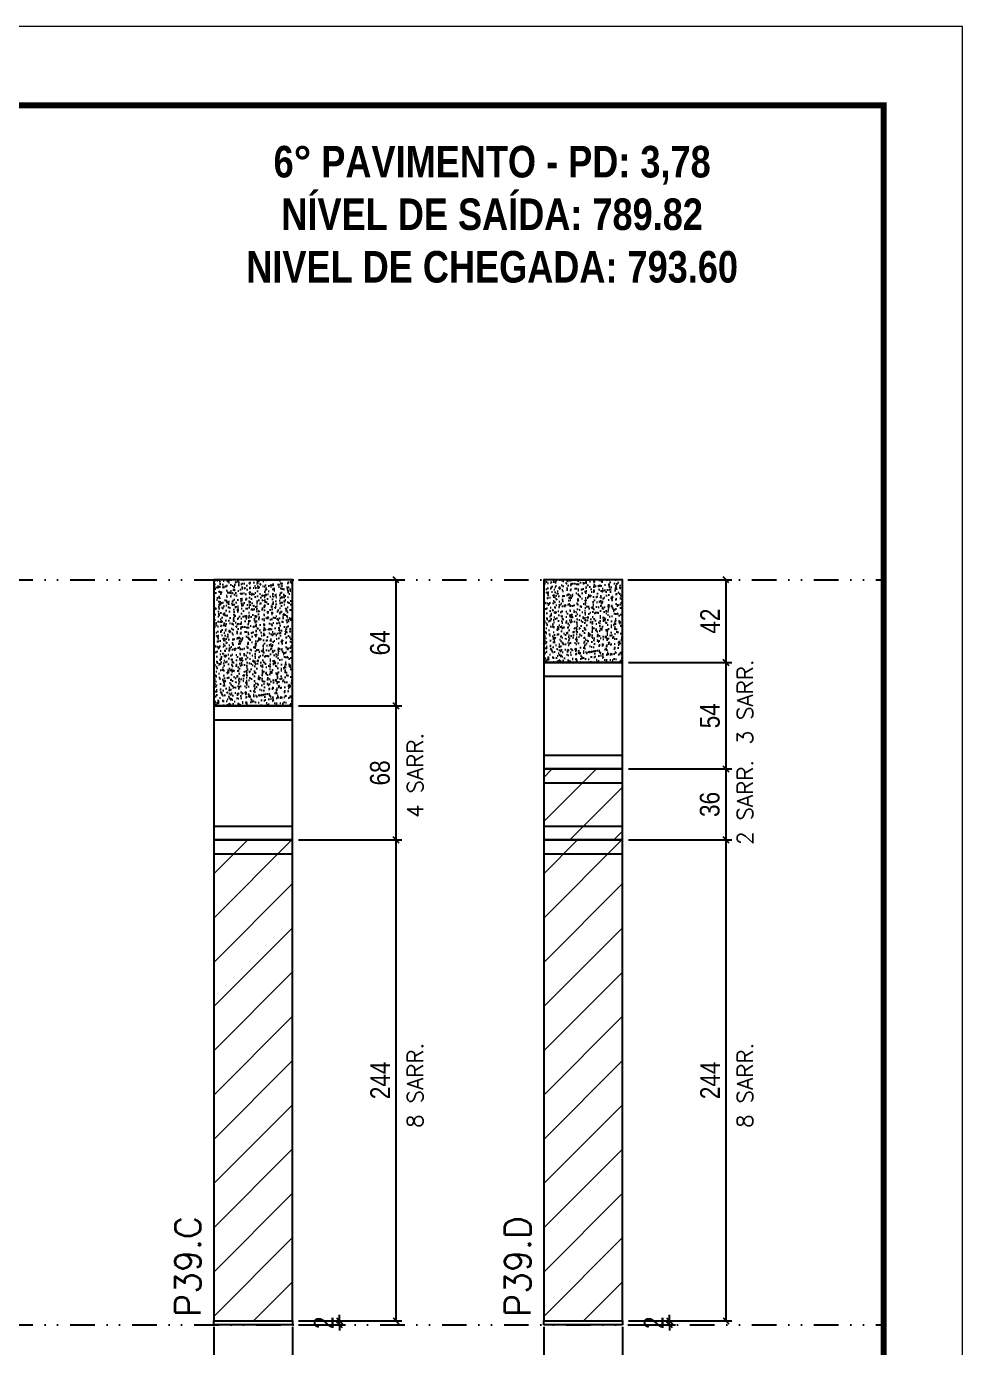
# Model space of a CAD drawing. Extents: x 28748 to 35002, y 14885 to 43501.
# Drawn here: x 34527 to 35002, y 34790 to 35461 of the extents above; entities that cross this region are included whole.
import ezdxf

# ---------------------------------------------------------------- set-up
doc = ezdxf.new("R2010")
doc.units = 0
doc.linetypes.add('DASHED', pattern=[0.75, 0.5, -0.25])
doc.linetypes.add('DIVIDE2', pattern=[0.625, 0.25, -0.125, 0, -0.125, 0, -0.125])
for name, color, linetype in [('COTA', 241, 'Continuous'), ('NOMENCLATURA', 7, 'Continuous'), ('Nível', 160, 'Continuous'), ('Painéis', 200, 'Continuous'), ('SARR_2.2x7', 40, 'Continuous')]:
    doc.layers.add(name, color=color, linetype=linetype)
for name, color, linetype, lineweight in [('Folhas', 255, 'Continuous', 9), ('Hachura', 251, 'Continuous', 9), ('SARRAFO DE PRESSAO', 251, 'DASHED', 9), ('Texto Seção', 7, 'Continuous', 15)]:
    doc.layers.add(name, color=color, linetype=linetype, lineweight=lineweight)
doc.styles.add('COTA TECNICA', font='techl___.ttf', dxfattribs={"height": 10})
doc.styles.add('COTA TECNICA-50', font='techl___.ttf', dxfattribs={"height": 10})
doc.styles.add('REGUA-120', font='ROMANS.shx', dxfattribs={"height": 15})
doc.styles.add('ROMANC', font='techb___.ttf', dxfattribs={"height": 2.5})
doc.styles.add('ROMANS', font='romans.shx')
doc.dimstyles.new('COTA PAINEL-50', dxfattribs={"dimtxt": 10, "dimasz": 3, "dimexe": 3, "dimexo": 3, "dimgap": 3, "dimtad": 1, "dimdec": 1, "dimzin": 12, "dimdsep": 46, "dimtxsty": 'COTA TECNICA-50', "dimblk1": 'OBLIQUE', "dimblk2": 'OBLIQUE', "dimsah": 1, "dimcen": 0.9, "dimclrd": 4, "dimclre": 4, "dimclrt": 240, "dimadec": 1, "dimazin": 3, "dimtfac": 1, "dimtdec": 1, "dimtmove": 0, "dimatfit": 3, "dimfxl": 1, "dimtolj": 1, "dimtzin": 12, "dimarcsym": 0})
doc.dimstyles.new('PAINEL', dxfattribs={"dimtxt": 10, "dimasz": 3, "dimexe": 3, "dimexo": 3, "dimgap": 3, "dimtad": 1, "dimdec": 1, "dimzin": 12, "dimdsep": 46, "dimtxsty": 'COTA TECNICA', "dimblk1": 'OBLIQUE', "dimblk2": 'OBLIQUE', "dimsah": 1, "dimcen": 0.9, "dimclrd": 4, "dimclre": 4, "dimclrt": 240, "dimadec": 1, "dimazin": 3, "dimtfac": 1, "dimtdec": 1, "dimtmove": 0, "dimatfit": 3, "dimfxl": 1, "dimtolj": 1, "dimtzin": 12, "dimarcsym": 0})

# ---------------------------------------------------------------- blocks, each defined once
blk = doc.blocks.new('9999999999')
at = {"layer": 'Folhas'}
blk.add_lwpolyline([(98138.98, 34190.21), (99623.98, 34190.21), (99623.98, 35240.21), (98138.98, 35240.21)], close=True, dxfattribs=at)
at = {"layer": 'Folhas', "color": 30, "const_width": 3}
blk.add_lwpolyline([(98213.98, 34230.21), (99583.98, 34230.21), (99583.98, 35200.21), (98213.98, 35200.21)], close=True, dxfattribs=at)
blk = doc.blocks.new('_Oblique')
at = {"color": 0, "linetype": 'ByBlock', "lineweight": -2}
blk.add_line((-0.5, -0.5), (0.5, 0.5), dxfattribs=at)
blk = doc.blocks.new('*D670')
at = {"layer": 'COTA', "color": 4, "lineweight": -2, "transparency": 16777216}
for p, q in [((34664.94, 35047.98), (34717.42, 35047.98)), ((34714.42, 34804), (34714.42, 35047.98)), ((34664.94, 34804), (34717.42, 34804))]:
    blk.add_line(p, q, dxfattribs=at)
at = {"layer": 'Defpoints', "color": 0, "transparency": 16777216}
for p in [(34661.94, 35047.98), (34714.42, 35047.98), (34661.94, 34804)]:
    blk.add_point(p, dxfattribs=at)
at = {"layer": 'COTA', "color": 4, "lineweight": -2, "transparency": 16777216, "xscale": 3, "yscale": 3, "zscale": 3}
for p, rotation in [((34714.42, 35047.98), 90), ((34714.42, 34804), 270)]:
    blk.add_blockref('_Oblique', p, dxfattribs=dict(at, rotation=rotation))
at = {"layer": 'COTA', "color": 240, "transparency": 16777216, "insert": (34706.35, 34925.99), "char_height": 10, "attachment_point": 5, "rotation": 90, "style": 'COTA TECNICA'}
blk.add_mtext('\\A1;244', dxfattribs=at)
blk = doc.blocks.new('*D671')
at = {"layer": 'COTA', "color": 4, "lineweight": -2, "transparency": 16777216}
for p, q in [((34621.94, 34801), (34621.94, 34759.27)), ((34661.94, 34801), (34661.94, 34759.27)), ((34621.94, 34762.27), (34661.94, 34762.27))]:
    blk.add_line(p, q, dxfattribs=at)
at = {"layer": 'Defpoints', "color": 0, "transparency": 16777216}
for p in [(34621.94, 34804), (34661.94, 34804), (34661.94, 34762.27)]:
    blk.add_point(p, dxfattribs=at)
at = {"layer": 'COTA', "color": 4, "lineweight": -2, "transparency": 16777216, "xscale": 3, "yscale": 3, "zscale": 3, "rotation": 180}
blk.add_blockref('_Oblique', (34621.94, 34762.27), dxfattribs=at)
at = {"layer": 'COTA', "color": 4, "lineweight": -2, "transparency": 16777216, "xscale": 3, "yscale": 3, "zscale": 3}
blk.add_blockref('_Oblique', (34661.94, 34762.27), dxfattribs=at)
at = {"layer": 'COTA', "color": 240, "transparency": 16777216, "insert": (34641.94, 34770.38), "char_height": 10, "attachment_point": 5, "style": 'COTA TECNICA'}
blk.add_mtext('\\A1;40', dxfattribs=at)
blk = doc.blocks.new('*D1667')
at = {"layer": 'COTA', "color": 4, "linetype": 'ByBlock', "lineweight": -2, "transparency": 16777216}
for p, q in [((34664.94, 35115.98), (34717.42, 35115.98)), ((34714.42, 35047.98), (34714.42, 35115.98)), ((34664.94, 35047.98), (34717.42, 35047.98))]:
    blk.add_line(p, q, dxfattribs=at)
at = {"layer": 'Defpoints', "color": 0, "linetype": 'ByBlock', "transparency": 16777216}
for p in [(34661.94, 35115.98), (34714.42, 35115.98), (34661.94, 35047.98)]:
    blk.add_point(p, dxfattribs=at)
at = {"layer": 'COTA', "color": 4, "linetype": 'ByBlock', "lineweight": -2, "transparency": 16777216, "xscale": 3, "yscale": 3, "zscale": 3}
for p, rotation in [((34714.42, 35115.98), 90), ((34714.42, 35047.98), 270)]:
    blk.add_blockref('_Oblique', p, dxfattribs=dict(at, rotation=rotation))
at = {"layer": 'COTA', "color": 240, "linetype": 'ByBlock', "transparency": 16777216, "insert": (34706.3, 35081.98), "char_height": 10, "attachment_point": 5, "rotation": 90, "style": 'COTA TECNICA'}
blk.add_mtext('\\A1;68', dxfattribs=at)
blk = doc.blocks.new('*D672')
at = {"layer": 'COTA', "color": 4, "lineweight": -2, "transparency": 16777216}
for p, q in [((34664.94, 34804), (34688.75, 34804)), ((34685.75, 34804), (34685.75, 34807)), ((34685.75, 34802), (34685.75, 34804)), ((34664.94, 34802), (34688.75, 34802)), ((34685.75, 34802), (34685.75, 34799))]:
    blk.add_line(p, q, dxfattribs=at)
at = {"layer": 'Defpoints', "color": 0, "transparency": 16777216}
for p in [(34661.94, 34804), (34685.75, 34804), (34661.94, 34802)]:
    blk.add_point(p, dxfattribs=at)
at = {"layer": 'COTA', "color": 4, "lineweight": -2, "transparency": 16777216, "xscale": 3, "yscale": 3, "zscale": 3}
for p, rotation in [((34685.75, 34804), 270), ((34685.75, 34802), 90)]:
    blk.add_blockref('_Oblique', p, dxfattribs=dict(at, rotation=rotation))
at = {"layer": 'COTA', "color": 240, "transparency": 16777216, "insert": (34677.75, 34803), "char_height": 10, "attachment_point": 5, "rotation": 90, "style": 'COTA TECNICA-50'}
blk.add_mtext('\\A1;2', dxfattribs=at)
blk = doc.blocks.new('*D769')
at = {"layer": 'COTA', "color": 4, "lineweight": -2, "transparency": 16777216}
for p, q in [((34832.33, 35047.98), (34884.82, 35047.98)), ((34881.82, 34804), (34881.82, 35047.98)), ((34832.33, 34804), (34884.82, 34804))]:
    blk.add_line(p, q, dxfattribs=at)
at = {"layer": 'Defpoints', "color": 0, "transparency": 16777216}
for p in [(34829.33, 35047.98), (34881.82, 35047.98), (34829.33, 34804)]:
    blk.add_point(p, dxfattribs=at)
at = {"layer": 'COTA', "color": 4, "lineweight": -2, "transparency": 16777216, "xscale": 3, "yscale": 3, "zscale": 3}
for p, rotation in [((34881.82, 35047.98), 90), ((34881.82, 34804), 270)]:
    blk.add_blockref('_Oblique', p, dxfattribs=dict(at, rotation=rotation))
at = {"layer": 'COTA', "color": 240, "transparency": 16777216, "insert": (34873.75, 34925.99), "char_height": 10, "attachment_point": 5, "rotation": 90, "style": 'COTA TECNICA'}
blk.add_mtext('\\A1;244', dxfattribs=at)
blk = doc.blocks.new('*D770')
at = {"layer": 'COTA', "color": 4, "lineweight": -2, "transparency": 16777216}
for p, q in [((34789.33, 34801), (34789.33, 34759.27)), ((34829.33, 34801), (34829.33, 34759.27)), ((34789.33, 34762.27), (34829.33, 34762.27))]:
    blk.add_line(p, q, dxfattribs=at)
at = {"layer": 'Defpoints', "color": 0, "transparency": 16777216}
for p in [(34789.33, 34804), (34829.33, 34804), (34829.33, 34762.27)]:
    blk.add_point(p, dxfattribs=at)
at = {"layer": 'COTA', "color": 4, "lineweight": -2, "transparency": 16777216, "xscale": 3, "yscale": 3, "zscale": 3, "rotation": 180}
blk.add_blockref('_Oblique', (34789.33, 34762.27), dxfattribs=at)
at = {"layer": 'COTA', "color": 4, "lineweight": -2, "transparency": 16777216, "xscale": 3, "yscale": 3, "zscale": 3}
blk.add_blockref('_Oblique', (34829.33, 34762.27), dxfattribs=at)
at = {"layer": 'COTA', "color": 240, "transparency": 16777216, "insert": (34809.33, 34770.38), "char_height": 10, "attachment_point": 5, "style": 'COTA TECNICA'}
blk.add_mtext('\\A1;40', dxfattribs=at)
blk = doc.blocks.new('*D1692')
at = {"layer": 'COTA', "color": 4, "linetype": 'ByBlock', "lineweight": -2, "transparency": 16777216}
for p, q in [((34832.33, 35083.98), (34884.82, 35083.98)), ((34881.82, 35047.98), (34881.82, 35083.98)), ((34832.33, 35047.98), (34884.82, 35047.98))]:
    blk.add_line(p, q, dxfattribs=at)
at = {"layer": 'Defpoints', "color": 0, "linetype": 'ByBlock', "transparency": 16777216}
for p in [(34829.33, 35083.98), (34881.82, 35083.98), (34829.33, 35047.98)]:
    blk.add_point(p, dxfattribs=at)
at = {"layer": 'COTA', "color": 4, "linetype": 'ByBlock', "lineweight": -2, "transparency": 16777216, "xscale": 3, "yscale": 3, "zscale": 3}
for p, rotation in [((34881.82, 35083.98), 90), ((34881.82, 35047.98), 270)]:
    blk.add_blockref('_Oblique', p, dxfattribs=dict(at, rotation=rotation))
at = {"layer": 'COTA', "color": 240, "linetype": 'ByBlock', "transparency": 16777216, "insert": (34873.6, 35065.98), "char_height": 10, "attachment_point": 5, "rotation": 90, "style": 'COTA TECNICA'}
blk.add_mtext('\\A1;36', dxfattribs=at)
blk = doc.blocks.new('*D771')
at = {"layer": 'COTA', "color": 4, "lineweight": -2, "transparency": 16777216}
for p, q in [((34832.33, 34804), (34856.15, 34804)), ((34853.15, 34804), (34853.15, 34807)), ((34853.15, 34802), (34853.15, 34804)), ((34832.33, 34802), (34856.15, 34802)), ((34853.15, 34802), (34853.15, 34799))]:
    blk.add_line(p, q, dxfattribs=at)
at = {"layer": 'Defpoints', "color": 0, "transparency": 16777216}
for p in [(34829.33, 34804), (34853.15, 34804), (34829.33, 34802)]:
    blk.add_point(p, dxfattribs=at)
at = {"layer": 'COTA', "color": 4, "lineweight": -2, "transparency": 16777216, "xscale": 3, "yscale": 3, "zscale": 3}
for p, rotation in [((34853.15, 34804), 270), ((34853.15, 34802), 90)]:
    blk.add_blockref('_Oblique', p, dxfattribs=dict(at, rotation=rotation))
at = {"layer": 'COTA', "color": 240, "transparency": 16777216, "insert": (34845.15, 34803), "char_height": 10, "attachment_point": 5, "rotation": 90, "style": 'COTA TECNICA-50'}
blk.add_mtext('\\A1;2', dxfattribs=at)
blk = doc.blocks.new('*D1372')
at = {"layer": 'COTA', "color": 4, "lineweight": -2, "transparency": 16777216}
for p, q in [((34664.94, 35180), (34717.42, 35180)), ((34714.42, 35115.98), (34714.42, 35180)), ((34664.94, 35115.98), (34717.42, 35115.98))]:
    blk.add_line(p, q, dxfattribs=at)
at = {"layer": 'Defpoints', "color": 0, "transparency": 16777216}
for p in [(34661.94, 35180), (34714.42, 35180), (34661.94, 35115.98)]:
    blk.add_point(p, dxfattribs=at)
at = {"layer": 'COTA', "color": 4, "lineweight": -2, "transparency": 16777216, "xscale": 3, "yscale": 3, "zscale": 3}
for p, rotation in [((34714.42, 35180), 90), ((34714.42, 35115.98), 270)]:
    blk.add_blockref('_Oblique', p, dxfattribs=dict(at, rotation=rotation))
at = {"layer": 'COTA', "color": 240, "transparency": 16777216, "insert": (34706.32, 35147.99), "char_height": 10, "attachment_point": 5, "rotation": 90, "style": 'COTA TECNICA'}
blk.add_mtext('\\A1;64', dxfattribs=at)
blk = doc.blocks.new('*D1373')
at = {"layer": 'COTA', "color": 4, "lineweight": -2, "transparency": 16777216}
for p, q in [((34832.33, 35180), (34884.82, 35180)), ((34881.82, 35137.98), (34881.82, 35180)), ((34832.33, 35137.98), (34884.82, 35137.98))]:
    blk.add_line(p, q, dxfattribs=at)
at = {"layer": 'Defpoints', "color": 0, "transparency": 16777216}
for p in [(34829.33, 35180), (34881.82, 35180), (34829.33, 35137.98)]:
    blk.add_point(p, dxfattribs=at)
at = {"layer": 'COTA', "color": 4, "lineweight": -2, "transparency": 16777216, "xscale": 3, "yscale": 3, "zscale": 3}
for p, rotation in [((34881.82, 35180), 90), ((34881.82, 35137.98), 270)]:
    blk.add_blockref('_Oblique', p, dxfattribs=dict(at, rotation=rotation))
at = {"layer": 'COTA', "color": 240, "transparency": 16777216, "insert": (34873.75, 35158.99), "char_height": 10, "attachment_point": 5, "rotation": 90, "style": 'COTA TECNICA'}
blk.add_mtext('\\A1;42', dxfattribs=at)
blk = doc.blocks.new('*D2365')
at = {"layer": 'COTA', "color": 4, "lineweight": -2, "transparency": 16777216}
for p, q in [((34832.33, 35137.98), (34884.82, 35137.98)), ((34881.82, 35083.98), (34881.82, 35137.98)), ((34832.33, 35083.98), (34884.82, 35083.98))]:
    blk.add_line(p, q, dxfattribs=at)
at = {"layer": 'Defpoints', "color": 0, "transparency": 16777216}
for p in [(34829.33, 35137.98), (34881.82, 35137.98), (34829.33, 35083.98)]:
    blk.add_point(p, dxfattribs=at)
at = {"layer": 'COTA', "color": 4, "lineweight": -2, "transparency": 16777216, "xscale": 3, "yscale": 3, "zscale": 3}
for p, rotation in [((34881.82, 35137.98), 90), ((34881.82, 35083.98), 270)]:
    blk.add_blockref('_Oblique', p, dxfattribs=dict(at, rotation=rotation))
at = {"layer": 'COTA', "color": 240, "transparency": 16777216, "insert": (34873.71, 35110.98), "char_height": 10, "attachment_point": 5, "rotation": 90, "style": 'COTA TECNICA'}
blk.add_mtext('\\A1;54', dxfattribs=at)

msp = doc.modelspace()

# ---------------------------------------------------------------- hatches: boundary and pattern name
at = {"layer": 'COTA', "linetype": 'ByBlock'}
h = msp.add_hatch(dxfattribs=at)
h.set_pattern_fill('AR-CONC', color=256, scale=0.03)
h.set_pattern_definition([(50, (-96992.0917, 8302.739), (5.46554007, -0.47817257), [0.5715, -6.2865]), (355, (-96992.0917, 8302.739), (-1.05730264, 5.73170536), [0.4572, -5.02921753]), (100.4514447, (-96991.636, 8302.6994), (4.40823741, 5.25353256), [0.48570026, -5.34270734]), (46.1842, (-96992.092, 8304.263), (8.13237123, -1.26126984), [0.85725, -9.42975]), (96.6355576, (-96991.414, 8304.158), (7.122124, 7.42278374), [0.7285507, -8.01406824]), (351.184151, (-96992.092, 8304.263), (7.122124, 7.42278374), [0.685799, -7.54379196]), (21, (-96991.3297, 8303.882), (4.54843174, -3.06795595), [0.5715, -6.2865]), (326, (-96991.3297, 8303.882), (1.85406085, 5.52563898), [0.4572, -5.0292]), (71.451445, (-96990.9506, 8303.6265), (6.40249258, 2.45768307), [0.48570026, -5.34269813]), (37.5, (-96992.0917, 8302.7392), (0.092658098, 2.536651166), [0, -4.96824, 0, -5.1054, 0, -5.04825]), (7.5, (-96992.0917, 8302.7392), (2.004589875, 3.005417245), [0, -2.91084, 0, -4.85394, 0, -1.92405]), (327.5, (-96993.791, 8302.7392), (4.067717855, -0.17186232), [0, -1.905, 0, -5.9436, 0, -7.8867]), (317.5, (-96994.553, 8302.7392), (4.44387544, 0.76279473), [0, -2.4765, 0, -3.94716, 0, -5.6007])])
h.paths.add_polyline_path([(34621.94, 35115.98), (34661.94, 35115.98), (34661.94, 35180), (34621.94, 35180)])
h = msp.add_hatch(dxfattribs=at)
h.set_pattern_fill('AR-CONC', color=256, scale=0.03)
h.set_pattern_definition([(50, (-96824.697, 8324.739), (5.46554007, -0.47817257), [0.5715, -6.2865]), (355, (-96824.697, 8324.739), (-1.05730264, 5.73170536), [0.4572, -5.02921753]), (100.4514447, (-96824.2415, 8324.6994), (4.40823741, 5.25353256), [0.48570026, -5.34270734]), (46.1842, (-96824.697, 8326.263), (8.13237123, -1.26126984), [0.85725, -9.42975]), (96.6355576, (-96824.019, 8326.158), (7.122124, 7.42278374), [0.7285507, -8.01406824]), (351.184151, (-96824.697, 8326.263), (7.122124, 7.42278374), [0.685799, -7.54379196]), (21, (-96823.935, 8325.882), (4.54843174, -3.06795595), [0.5715, -6.2865]), (326, (-96823.935, 8325.882), (1.85406085, 5.52563898), [0.4572, -5.0292]), (71.451445, (-96823.556, 8325.6265), (6.40249258, 2.45768307), [0.48570026, -5.34269813]), (37.5, (-96824.697, 8324.7392), (0.092658098, 2.536651166), [0, -4.96824, 0, -5.1054, 0, -5.04825]), (7.5, (-96824.697, 8324.7392), (2.004589875, 3.005417245), [0, -2.91084, 0, -4.85394, 0, -1.92405]), (327.5, (-96826.3962, 8324.7392), (4.067717855, -0.17186232), [0, -1.905, 0, -5.9436, 0, -7.8867]), (317.5, (-96827.1582, 8324.7392), (4.44387544, 0.76279473), [0, -2.4765, 0, -3.94716, 0, -5.6007])])
h.paths.add_polyline_path([(34789.33, 35137.98), (34829.33, 35137.98), (34829.33, 35180), (34789.33, 35180)])
at = {"layer": 'Hachura'}
h = msp.add_hatch(dxfattribs=at)
h.set_pattern_fill('ANSI31', color=256, scale=5)
h.set_pattern_definition([(45, (28969.309, 35568.31), (-11.22532, 11.22532), [])])
h.paths.add_polyline_path([(34789.33, 35083.98), (34789.33, 35047.98), (34829.33, 35047.98), (34829.33, 35083.98)])
at = {"layer": 'Hachura', "linetype": 'ByBlock'}
h = msp.add_hatch(dxfattribs=at)
h.set_pattern_fill('ANSI31', color=256, scale=5)
h.set_pattern_definition([(45, (-98784.343, 2517.664), (-11.2253202, 11.2253202), [])])
h.paths.add_polyline_path([(34661.94, 35047.98), (34621.94, 35047.98), (34621.94, 34804), (34661.94, 34804)])
h = msp.add_hatch(dxfattribs=at)
h.set_pattern_fill('ANSI31', color=256, scale=5)
h.set_pattern_definition([(45, (-98616.948, 2517.664), (-11.2253202, 11.2253202), [])])
h.paths.add_polyline_path([(34829.33, 35047.98), (34789.33, 35047.98), (34789.33, 34804), (34829.33, 34804)])

# ---------------------------------------------------------------- linework, layer by layer
at = {"layer": 'COTA', "linetype": 'ByBlock'}
for points in [[(34621.94, 35115.98), (34661.94, 35115.98), (34661.94, 35180), (34621.94, 35180)], [(34789.33, 35137.98), (34829.33, 35137.98), (34829.33, 35180), (34789.33, 35180)]]:
    msp.add_lwpolyline(points, close=True, dxfattribs=at)
at = {"layer": 'Nível', "color": 4, "linetype": 'DIVIDE2', "ltscale": 50}
for p, q in [((33951.5, 35180), (34961.84, 35180)), ((33951.5, 34802), (34961.84, 34802))]:
    msp.add_line(p, q, dxfattribs=at)
at = {"layer": 'Painéis'}
for p, q in [((34621.94, 34804), (34661.94, 34804)), ((34621.94, 34802), (34621.94, 34804)), ((34661.94, 34804), (34661.94, 34802)), ((34789.33, 34804), (34829.33, 34804)), ((34789.33, 34802), (34789.33, 34804)), ((34829.33, 34804), (34829.33, 34802)), ((34661.94, 34802), (34621.94, 34802)), ((34829.33, 34802), (34789.33, 34802))]:
    msp.add_line(p, q, dxfattribs=at)
for points in [[(34789.33, 35083.98), (34829.33, 35083.98), (34829.33, 35137.98), (34789.33, 35137.98)], [(34621.94, 35047.98), (34661.94, 35047.98), (34661.94, 35115.98), (34621.94, 35115.98)], [(34789.33, 35047.98), (34829.33, 35047.98), (34829.33, 35083.98), (34789.33, 35083.98)], [(34621.94, 34804), (34661.94, 34804), (34661.94, 35047.98), (34621.94, 35047.98)], [(34789.33, 34804), (34829.33, 34804), (34829.33, 35047.98), (34789.33, 35047.98)]]:
    msp.add_lwpolyline(points, close=True, dxfattribs=at)
at = {"layer": 'SARR_2.2x7'}
for p, q in [((34789.33, 35130.98), (34829.33, 35130.98)), ((34621.94, 35108.98), (34661.94, 35108.98)), ((34789.33, 35090.98), (34829.33, 35090.98)), ((34789.33, 35076.98), (34829.33, 35076.98)), ((34621.94, 35054.98), (34661.94, 35054.98)), ((34789.33, 35054.98), (34829.33, 35054.98)), ((34621.94, 35040.98), (34661.94, 35040.98)), ((34789.33, 35040.98), (34829.33, 35040.98))]:
    msp.add_line(p, q, dxfattribs=at)

# ---------------------------------------------------------------- block references
at = {"layer": 'SARRAFO DE PRESSAO', "color": 6, "linetype": 'ByBlock'}
msp.add_blockref('9999999999', (-64622.14, 220.51), dxfattribs=at)

# ---------------------------------------------------------------- texts
at = {"layer": 'NOMENCLATURA', "color": 2, "insert": (34763.17, 35426.78), "char_height": 16, "attachment_point": 2, "style": 'ROMANC'}
msp.add_mtext_dynamic_manual_height_columns('\\P6° PAVIMENTO - PD: 3,78\\PNÍVEL DE SAÍDA: 789.82\\PNIVEL DE CHEGADA: 793.60', width=300.2766, gutter_width=1, heights=[0], dxfattribs=at)
at = {"layer": 'Texto Seção', "linetype": 'Continuous', "style": 'ROMANS'}
for s, p in [('3 SARR.', (34895.5, 35096.41)), ('4 SARR.', (34728.11, 35059.14)), ('2 SARR.', (34895.5, 35045.43)), ('8 SARR.', (34728.11, 34901.9)), ('8 SARR.', (34895.5, 34901.9))]:
    msp.add_text(s, height=8, rotation=90, dxfattribs=at).set_placement(p)
at = {"layer": 'Texto Seção', "char_height": 13, "width": 285.3299, "attachment_point": 7, "rotation": 90, "style": 'REGUA-120'}
for s, insert in [('P39.C', (34615.29, 34805.93)), ('P39.D', (34782.68, 34805.93))]:
    msp.add_mtext(s, dxfattribs=dict(at, insert=insert))

# ---------------------------------------------------------------- dimensions: what is measured, and where the dimension line sits
at = {"layer": 'COTA'}
for base, p1, p2, picture, middle in [((34714.42, 35180), (34661.94, 35115.98), (34661.94, 35180), '*D1372', (34706.32, 35147.99)), ((34881.82, 35180), (34829.33, 35137.98), (34829.33, 35180), '*D1373', (34873.75, 35158.99)), ((34714.42, 35047.98), (34661.94, 34804), (34661.94, 35047.98), '*D670', (34706.35, 34925.99)), ((34881.82, 35047.98), (34829.33, 34804), (34829.33, 35047.98), '*D769', (34873.75, 34925.99))]:
    dim = msp.add_linear_dim(base=base, p1=p1, p2=p2, angle=90, dimstyle='PAINEL', override={"dimarcsym": 2}, dxfattribs=at)
    dim.commit()
    dim.dimension.update_dxf_attribs({"geometry": picture, "text_midpoint": middle})
dim = msp.add_linear_dim(base=(34881.82, 35137.98), p1=(34829.33, 35083.98), p2=(34829.33, 35137.98), angle=90, dimstyle='PAINEL', dxfattribs=at)
dim.commit()
dim.dimension.update_dxf_attribs({"geometry": '*D2365', "text_midpoint": (34873.71, 35110.98)})
at = {"layer": 'COTA', "linetype": 'ByBlock'}
for base, p1, p2, picture, middle in [((34714.42, 35115.98), (34661.94, 35047.98), (34661.94, 35115.98), '*D1667', (34706.3, 35081.98)), ((34881.82, 35083.98), (34829.33, 35047.98), (34829.33, 35083.98), '*D1692', (34873.6, 35065.98))]:
    dim = msp.add_linear_dim(base=base, p1=p1, p2=p2, angle=90, dimstyle='PAINEL', dxfattribs=at)
    dim.commit()
    dim.dimension.update_dxf_attribs({"geometry": picture, "text_midpoint": middle})
at = {"layer": 'COTA'}
for base, p1, p2, picture, middle in [((34661.94, 34762.27), (34621.94, 34804), (34661.94, 34804), '*D671', (34641.94, 34770.38)), ((34829.33, 34762.27), (34789.33, 34804), (34829.33, 34804), '*D770', (34809.33, 34770.38))]:
    dim = msp.add_linear_dim(base=base, p1=p1, p2=p2, dimstyle='PAINEL', override={"dimarcsym": 2}, dxfattribs=at)
    dim.commit()
    dim.dimension.update_dxf_attribs({"geometry": picture, "text_midpoint": middle})
for base, p1, p2, picture, middle in [((34685.75, 34804), (34661.94, 34802), (34661.94, 34804), '*D672', (34685.75, 34803)), ((34853.15, 34804), (34829.33, 34802), (34829.33, 34804), '*D771', (34853.15, 34803))]:
    dim = msp.add_linear_dim(base=base, p1=p1, p2=p2, angle=90, dimstyle='COTA PAINEL-50', dxfattribs=at)
    dim.commit()
    dim.dimension.update_dxf_attribs({"geometry": picture, "text_midpoint": middle, "dimtype": 160})

doc.saveas('drawing.dxf')
